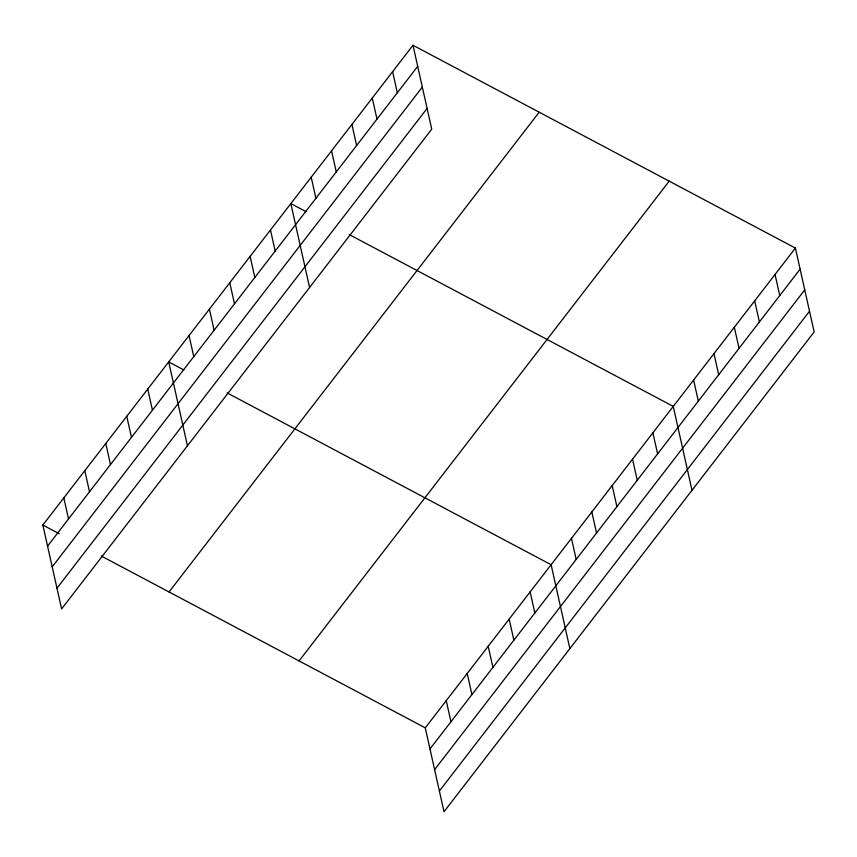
<?xml version="1.0" encoding="UTF-8"?>
<svg xmlns="http://www.w3.org/2000/svg" width="857" height="857" viewBox="0 0 857 857"><rect width="100%" height="100%" fill="white"/><g stroke="black" fill="none" stroke-linecap="round" stroke-linejoin="round"><path stroke-width="1.29" d="M412.988 45.271L431.735 129.15L61.597 608.92L42.85 525.041L412.988 45.271L795.403 248.08L814.15 331.959L444.012 811.729L425.265 727.85L101.276 556.022M47.563 546.134L417.702 66.364M52.191 566.852L422.33 87.082M56.969 588.202L427.107 108.432M169.043 591.962L539.182 112.203M299.072 660.918L669.199 181.148M425.265 727.85L795.403 248.08M429.978 748.943L800.117 269.173M434.606 769.661L804.744 289.891M439.384 791.011L809.522 311.241M306.035 211.647L290.844 203.591L309.591 287.481M349.27 234.582L673.259 406.4L692.006 490.29M183.891 369.978L168.7 361.922L187.447 445.801M227.116 392.902L551.115 564.731L569.862 648.61M42.85 525.041L59.208 533.718M775.039 274.465L779.752 295.558M754.685 300.85L759.398 321.943M734.331 327.245L739.045 348.338M713.967 353.63L718.68 374.723M693.613 380.015L698.326 401.108M652.895 432.796L657.608 453.878M632.541 459.181L637.254 480.274M612.187 485.565L616.901 506.658M591.823 511.95L596.536 533.043M571.469 538.335L576.183 559.428M530.14 591.908L534.854 613.001M392.624 71.656L397.337 92.749M509.165 619.097L513.879 640.19M372.27 98.041L376.984 119.134M488.19 646.285L492.904 667.378M351.916 124.436L356.63 145.529M467.215 673.473L471.928 694.566M331.552 150.821L336.265 171.914M446.24 700.662L450.953 721.755M311.198 177.206L315.912 198.299M270.48 229.987L275.193 251.069M250.126 256.372L254.84 277.464M229.772 282.756L234.486 303.849M209.408 309.141L214.121 330.234M189.054 335.526L193.768 356.619M147.725 389.099L152.439 410.192M126.75 416.288L131.464 437.381M105.775 443.476L110.489 464.569M84.8 470.664L89.514 491.757M63.825 497.853L68.539 518.946"/></g></svg>
